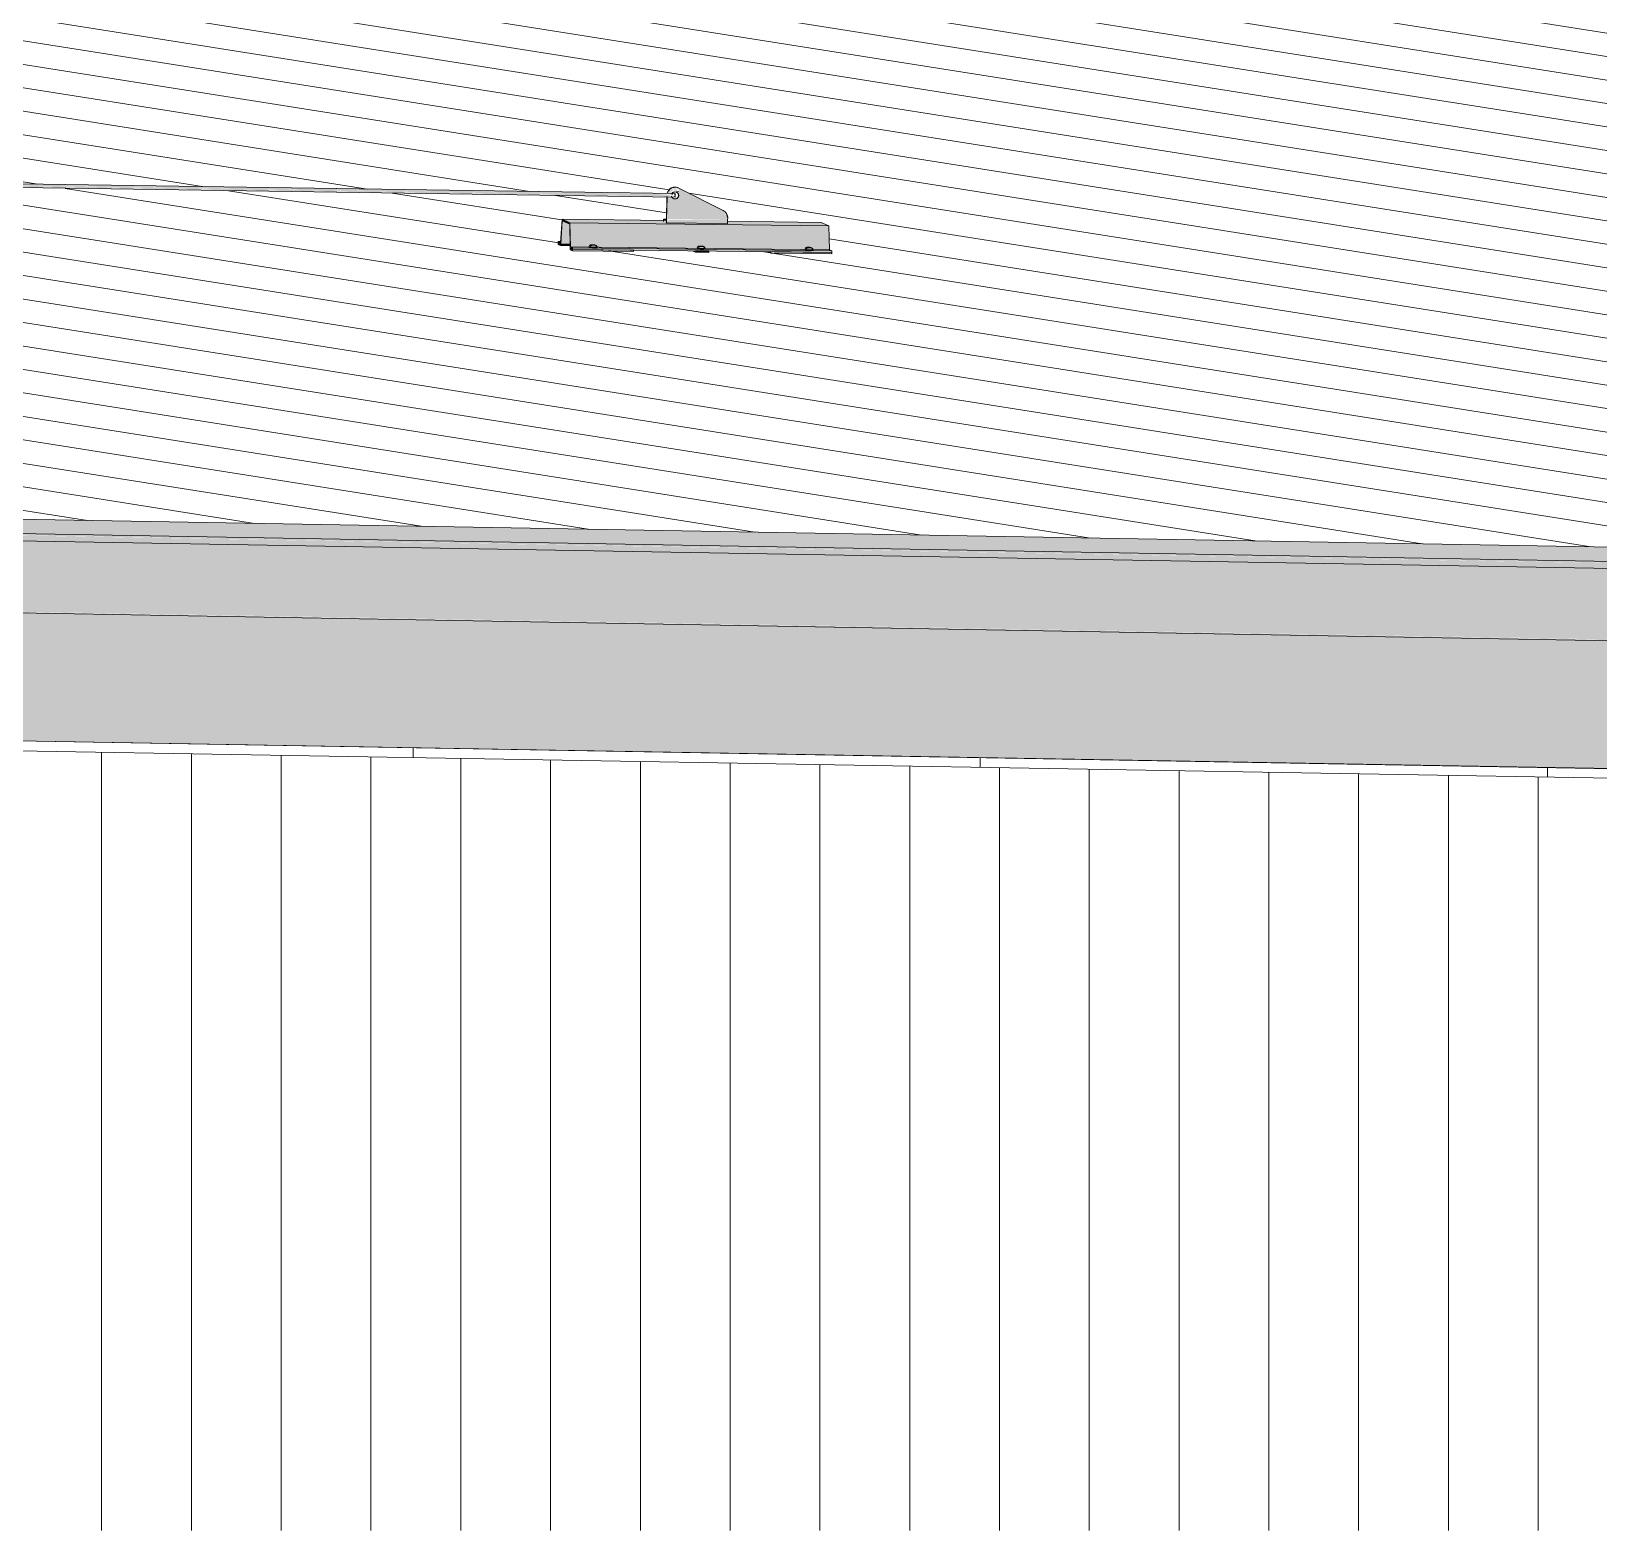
# Model space of a CAD drawing. Header units: millimetres. Extents: x -2361666 to -2009843, y -375 to 29863.
# Drawn here: x -2311682 to -2308366, y 7600 to 10771 of the extents above; entities that cross this region are included whole.
import ezdxf

# ---------------------------------------------------------------- set-up
doc = ezdxf.new("R2010")
doc.units = ezdxf.units.MM
for name, color, linetype, lineweight in [('A-CLNG', 13, 'Continuous', 5), ('A-CLNG-PATT', 13, 'Continuous', 5), ('A-GENM', 13, 'Continuous', 5), ('A-ROOF', 132, 'Continuous', 5), ('A-ROOF-OTLN', 132, 'Continuous', 5), ('A-ROOF-PATT', 132, 'Continuous', 5), ('A-WALL-PATT', 111, 'Continuous', 5), ('Q-SPCQ', 91, 'Continuous', 5)]:
    doc.layers.add(name, color=color, linetype=linetype, lineweight=lineweight)

# ---------------------------------------------------------------- blocks, each defined once
blk = doc.blocks.new('Static Line_Sayfa_Metal Deck_Pan Mount - Up to 15 _ pitch - Max 2 Users-1848369-SOUTH EAST - PART B')
at = {"layer": 'Q-SPCQ'}
h = blk.add_hatch(color=256, dxfattribs=at)
h.paths.add_polyline_path([(-2315137.9, 10499.5), (-2315137.9, 10499.5), (-2315152.2, 10499.5)])
h.paths.add_polyline_path([(-2311962.7, 10452.4), (-2312042.8, 10453.9), (-2312503.4, 10460.7), (-2312567.8, 10461.1), (-2312651.4, 10463.4), (-2315940.7, 10510.9), (-2315938.4, 10511.7), (-2315934.3, 10509), (-2315934.3, 10508.4), (-2311962.7, 10448.8)])
h.paths.add_polyline_path([(-2310319.6, 10424.2), (-2310319.6, 10425.2), (-2310371.8, 10428.5), (-2310475, 10429.9), (-2310490.7, 10430.9), (-2311962.7, 10452.4), (-2311962.7, 10448.8), (-2310319.6, 10424.2)])
for points in [[(-2310335.2, 10422), (-2310331.9, 10424.4), (-2315934.4, 10506.5), (-2315935.4, 10505.9), (-2315938.5, 10507.8), (-2315940, 10505.3), (-2315870.7, 10504.6), (-2315726.6, 10502.3), (-2315648.6, 10500.5), (-2315284.8, 10495), (-2315071.3, 10492.1), (-2315031, 10491.3), (-2314869.1, 10488.9), (-2314854.1, 10488.9), (-2314848.8, 10488.9), (-2314720.9, 10487.5), (-2314720.7, 10486.7), (-2314682.8, 10486.2), (-2314590.6, 10485.3), (-2314569.6, 10484.2), (-2310337.2, 10422)], [(-2310541.8, 10321.4), (-2310543.2, 10363.5), (-2310559.3, 10370.7), (-2310562.2, 10321.6), (-2310542.9, 10321.4)], [(-2310543.2, 10363.5), (-2310542.9, 10366.4), (-2310559.4, 10373.8), (-2310559.3, 10370.7)], [(-2309994.6, 10360), (-2310011.1, 10367.4), (-2310209.1, 10368.5), (-2310209.9, 10365), (-2310338.4, 10368.6), (-2310339, 10371.2), (-2310559.4, 10373.8), (-2310542.9, 10366.4), (-2310010.9, 10360.2)], [(-2309993.4, 10309.1), (-2309994.6, 10360), (-2310542.9, 10366.4), (-2310541.7, 10315.5), (-2310137.4, 10310.8)], [(-2310338.1, 10371.5), (-2310340.2, 10373.8), (-2310341.5, 10372.6), (-2310338.2, 10371.5)], [(-2310209.9, 10365), (-2310209.3, 10367), (-2310208.9, 10372.5), (-2310338.1, 10372), (-2310338.2, 10366.5), (-2310219.6, 10365.1)], [(-2310562, 10324.7), (-2310562.2, 10326.9), (-2310562.2, 10324.7)], [(-2310541.8, 10318.4), (-2310542.9, 10321.4), (-2310562.2, 10321.6), (-2310562.2, 10318.6), (-2310542.9, 10318.4)], [(-2309988.6, 10303.9), (-2309988.5, 10306.9), (-2310536.8, 10313.3), (-2310536.9, 10310.3), (-2309993.4, 10304)], [(-2310407.8, 10305.8), (-2310407.7, 10308.8), (-2310536.9, 10309.1), (-2310536.9, 10307.3), (-2310502.5, 10306.9)], [(-2310262.8, 10304.1), (-2310262.7, 10307.1), (-2310276.7, 10306.9), (-2310276.8, 10304.3)], [(-2310248.7, 10303.9), (-2310248.7, 10306.9), (-2310262.7, 10306.9), (-2310262.7, 10304.1)], [(-2309988.6, 10300.9), (-2309988.6, 10303.9), (-2310117.7, 10303.9), (-2310117.7, 10302.4), (-2309993.4, 10301)], [(-2309988.5, 10306.9), (-2309993.4, 10309.1), (-2309993.4, 10307)]]:
    blk.add_hatch(color=256, dxfattribs=at).paths.add_polyline_path(points)
h = blk.add_hatch(color=256, dxfattribs=at)
h.paths.add_polyline_path([(-2310208.9, 10372.5), (-2310209, 10377), (-2310218.3, 10392.5), (-2310311.9, 10439.9), (-2310314.6, 10418.9), (-2310320.4, 10416.9), (-2310325.1, 10419), (-2310337.2, 10422), (-2310338, 10374.1), (-2310254.6, 10373.1)])
h.paths.add_polyline_path([(-2310334.8, 10432.9), (-2310326.2, 10428.1), (-2310332.2, 10436.5)])
h.paths.add_polyline_path([(-2310326.9, 10426.3), (-2310334.8, 10432.9), (-2310334.8, 10428.4), (-2310330.7, 10427.3)])
h.paths.add_polyline_path([(-2310324.9, 10429.6), (-2310328.7, 10439.2), (-2310332.2, 10436.5), (-2310325.1, 10429.8)])
h.paths.add_polyline_path([(-2310323.4, 10430.8), (-2310326.2, 10440.4), (-2310328.7, 10439.2), (-2310323.6, 10431.2)])
h.paths.add_polyline_path([(-2310317.7, 10431.5), (-2310313.4, 10440.4), (-2310316, 10441.4)])
h.paths.add_polyline_path([(-2310321.6, 10431.5), (-2310320.4, 10441.7), (-2310324.7, 10441), (-2310323.4, 10437)])
h.paths.add_polyline_path([(-2310319.6, 10431.8), (-2310317.7, 10441.5), (-2310320.4, 10441.7)])
h = blk.add_hatch(color=256, dxfattribs=at)
h.paths.add_polyline_path([(-2310536.9, 10310.3), (-2310536.9, 10312.5), (-2310536.9, 10310.3)])
h.paths.add_polyline_path([(-2310562.2, 10321.6), (-2310562.3, 10323.9), (-2310562.3, 10321.6)])
for p, q in [((-2310320, 10428.4), (-2316004.3, 10513.7)), ((-2316004.4, 10505.7), (-2310320.1, 10420.4)), ((-2310338.6, 10374.3), (-2310337.8, 10422)), ((-2310337.2, 10420.3), (-2310338, 10374.1)), ((-2310312.6, 10440.3), (-2310313.2, 10440.5)), ((-2310218.3, 10392.5), (-2310311.9, 10439.9)), ((-2310559.4, 10373.8), (-2310562.4, 10324.7)), ((-2310562.2, 10321.6), (-2310559.3, 10370.7)), ((-2310542.9, 10366.4), (-2310559.4, 10373.8)), ((-2310559.4, 10373.8), (-2310338.1, 10371.2)), ((-2310559.3, 10370.7), (-2310543.2, 10363.5)), ((-2310543.2, 10363.5), (-2310542, 10312.6)), ((-2310541.7, 10315.5), (-2310542.9, 10366.4)), ((-2310542.9, 10366.4), (-2309994.6, 10360)), ((-2310344.4, 10373.9), (-2310344.5, 10368.9)), ((-2310344.4, 10373.9), (-2310341.5, 10372.6)), ((-2310341.5, 10372.6), (-2310339, 10371.5)), ((-2310339, 10366.5), (-2310209.9, 10365)), ((-2310209, 10369.7), (-2310011.1, 10367.4)), ((-2310208.9, 10372.5), (-2310208.8, 10376.7)), ((-2310011.1, 10367.4), (-2309994.6, 10360)), ((-2309994.6, 10360), (-2309993.4, 10309.1)), ((-2310567.4, 10320.9), (-2310567.3, 10323.9)), ((-2310562.3, 10318.6), (-2310567.4, 10320.9)), ((-2310567.4, 10320.9), (-2310562.2, 10320.9)), ((-2310562.4, 10324.7), (-2310567.3, 10326.9)), ((-2310567.3, 10326.9), (-2310567.3, 10323.9)), ((-2310567.3, 10326.9), (-2310561.9, 10326.9)), ((-2310567.3, 10323.9), (-2310562.2, 10321.6)), ((-2310567.3, 10323.9), (-2310562.1, 10323.9)), ((-2310562.1, 10323.9), (-2310567.3, 10323.9)), ((-2310567.3, 10323.9), (-2310562.2, 10321.6)), ((-2310562.3, 10318.6), (-2310562.2, 10321.6)), ((-2310541.8, 10318.4), (-2310562.3, 10318.6)), ((-2310562.2, 10321.6), (-2310541.8, 10321.4)), ((-2310562.2, 10321.6), (-2310541.8, 10321.4)), ((-2310536.8, 10313.3), (-2310541.7, 10315.5)), ((-2310541.7, 10315.5), (-2309993.4, 10309.1)), ((-2310501.8, 10315.9), (-2310501.8, 10314.4)), ((-2310499.5, 10314.9), (-2310499.6, 10313.4)), ((-2310487.2, 10314.2), (-2310487.2, 10315.7)), ((-2310485, 10313.1), (-2310484.9, 10314.6)), ((-2310542, 10312.6), (-2310536.9, 10310.3)), ((-2310536.8, 10312.5), (-2310542, 10312.6)), ((-2310536.8, 10312.5), (-2310542, 10312.6)), ((-2310542, 10312.6), (-2310536.9, 10310.3)), ((-2310542, 10309.6), (-2310542, 10312.6)), ((-2310536.9, 10307.3), (-2310542, 10309.6)), ((-2310542, 10309.6), (-2310536.9, 10309.5)), ((-2310536.9, 10310.3), (-2310536.8, 10313.3)), ((-2310536.9, 10310.3), (-2309988.6, 10303.9)), ((-2310536.9, 10310.3), (-2310407.7, 10308.8)), ((-2310536.9, 10307.3), (-2310536.9, 10310.3)), ((-2310407.8, 10305.8), (-2310536.9, 10307.3)), ((-2310536.8, 10313.3), (-2309988.5, 10306.9)), ((-2310407.7, 10308.8), (-2310407.8, 10305.8)), ((-2310276.8, 10304.3), (-2310281.9, 10306.6)), ((-2310281.9, 10306.6), (-2310276.7, 10306.5)), ((-2310276.8, 10304.3), (-2310276.7, 10307.3)), ((-2310262.8, 10304.1), (-2310276.8, 10304.3)), ((-2310276.7, 10307.3), (-2310262.7, 10307.1)), ((-2310273.4, 10313.3), (-2310273.4, 10311.8)), ((-2310271.1, 10312.2), (-2310271.1, 10310.7)), ((-2310248.7, 10303.9), (-2310262.8, 10304.1)), ((-2310262.7, 10307.1), (-2310248.7, 10306.9)), ((-2310258.8, 10311.5), (-2310258.8, 10313)), ((-2310256.5, 10310.5), (-2310256.5, 10312)), ((-2310248.7, 10303.9), (-2310248.7, 10306.9)), ((-2310117.7, 10302.4), (-2310122.9, 10304.7)), ((-2310122.9, 10304.7), (-2310117.7, 10304.6)), ((-2310117.7, 10305.4), (-2309988.6, 10303.9)), ((-2310117.7, 10305.4), (-2310117.7, 10302.4)), ((-2309988.6, 10300.9), (-2310117.7, 10302.4)), ((-2310044.9, 10310.6), (-2310044.9, 10309.1)), ((-2310042.6, 10309.6), (-2310042.6, 10308.1)), ((-2310030.3, 10308.8), (-2310030.3, 10310.3)), ((-2310028, 10307.8), (-2310028, 10309.3)), ((-2309993.4, 10309.1), (-2309988.5, 10306.9)), ((-2309988.5, 10306.9), (-2309988.6, 10303.9)), ((-2309988.6, 10300.9), (-2309988.6, 10303.9))]:
    blk.add_line(p, q, dxfattribs=at)
at = {"layer": 'Q-SPCQ', "flags": 128}
for points in [[(-2310501.8, 10315.9), (-2310500.9, 10318.4), (-2310499.8, 10319.3), (-2310499.2, 10319.6), (-2310498.9, 10319.7), (-2310498.6, 10319.8), (-2310498.4, 10319.8), (-2310498.3, 10319.8), (-2310498.2, 10319.9), (-2310498.1, 10319.9), (-2310497.9, 10319.9), (-2310497.8, 10319.9), (-2310497.7, 10319.9), (-2310497.6, 10319.9), (-2310497.6, 10319.9), (-2310497.5, 10319.9), (-2310497.4, 10319.9), (-2310497.3, 10319.9), (-2310497.1, 10319.9), (-2310497, 10319.9), (-2310496.9, 10319.9), (-2310496.8, 10319.9), (-2310496.7, 10319.9), (-2310496.6, 10320), (-2310496.5, 10320), (-2310496.4, 10320), (-2310496.2, 10320), (-2310496.1, 10320), (-2310496, 10320), (-2310495.8, 10320), (-2310495.7, 10320), (-2310495.6, 10320), (-2310495.4, 10320), (-2310495.3, 10320), (-2310495.2, 10320), (-2310495, 10320), (-2310494.9, 10320), (-2310494.8, 10320), (-2310494.6, 10320), (-2310494.5, 10320), (-2310494.3, 10319.9), (-2310494.2, 10319.9), (-2310494.1, 10319.9), (-2310493.9, 10319.9), (-2310493.8, 10319.9), (-2310493.6, 10319.9), (-2310493.5, 10319.9), (-2310493.4, 10319.9), (-2310493.2, 10319.9), (-2310493.1, 10319.9), (-2310493, 10319.9), (-2310492.9, 10319.9), (-2310492.7, 10319.9), (-2310492.6, 10319.9), (-2310492.5, 10319.9), (-2310492.4, 10319.9), (-2310492.2, 10319.9), (-2310492.1, 10319.9), (-2310492, 10319.9), (-2310491.9, 10319.9), (-2310491.8, 10319.8), (-2310491.7, 10319.8), (-2310491.6, 10319.8), (-2310491.5, 10319.8), (-2310491.4, 10319.8), (-2310491.3, 10319.8), (-2310491.2, 10319.8), (-2310491.1, 10319.8), (-2310491, 10319.8), (-2310490.9, 10319.8), (-2310490.8, 10319.7), (-2310490.7, 10319.7), (-2310490.5, 10319.7), (-2310490.4, 10319.7), (-2310490.2, 10319.6), (-2310489.9, 10319.5), (-2310489.6, 10319.4)], [(-2310499.5, 10314.9), (-2310498.6, 10317.4), (-2310497.6, 10318.3), (-2310497, 10318.6), (-2310496.6, 10318.7), (-2310496.3, 10318.8), (-2310496.2, 10318.8), (-2310496, 10318.8), (-2310495.9, 10318.8), (-2310495.8, 10318.9), (-2310495.7, 10318.9), (-2310495.6, 10318.9), (-2310495.5, 10318.9), (-2310495.4, 10318.9), (-2310495.3, 10318.9), (-2310495.2, 10318.9), (-2310495.1, 10318.9), (-2310495, 10318.9), (-2310494.9, 10318.9), (-2310494.8, 10318.9), (-2310494.6, 10318.9), (-2310494.5, 10318.9), (-2310494.4, 10318.9), (-2310494.3, 10318.9), (-2310494.2, 10318.9), (-2310494.1, 10318.9), (-2310493.9, 10318.9), (-2310493.8, 10318.9), (-2310493.7, 10318.9), (-2310493.6, 10318.9), (-2310493.4, 10318.9), (-2310493.3, 10318.9), (-2310493.2, 10318.9), (-2310493, 10318.9), (-2310492.9, 10318.9), (-2310492.8, 10318.9), (-2310492.6, 10318.9), (-2310492.5, 10318.9), (-2310492.3, 10318.9), (-2310492.2, 10318.9), (-2310492.1, 10318.9), (-2310491.9, 10318.9), (-2310491.8, 10318.9), (-2310491.6, 10318.9), (-2310491.5, 10318.9), (-2310491.4, 10318.9), (-2310491.2, 10318.9), (-2310491.1, 10318.9), (-2310491, 10318.9), (-2310490.8, 10318.9), (-2310490.7, 10318.9), (-2310490.6, 10318.9), (-2310490.4, 10318.9), (-2310490.3, 10318.9), (-2310490.2, 10318.9), (-2310490.1, 10318.9), (-2310490, 10318.9), (-2310489.8, 10318.8), (-2310489.7, 10318.8), (-2310489.6, 10318.8), (-2310489.5, 10318.8), (-2310489.4, 10318.8), (-2310489.3, 10318.8), (-2310489.2, 10318.8), (-2310489.1, 10318.8), (-2310489, 10318.8), (-2310488.9, 10318.8), (-2310488.8, 10318.8), (-2310488.7, 10318.7), (-2310488.6, 10318.7), (-2310488.5, 10318.7), (-2310488.4, 10318.7), (-2310488.3, 10318.7), (-2310488.1, 10318.6), (-2310487.9, 10318.6), (-2310487.6, 10318.5), (-2310487.3, 10318.4)], [(-2310487.2, 10315.7), (-2310488.1, 10318.2), (-2310489.1, 10319.1), (-2310489.6, 10319.4)], [(-2310484.9, 10314.6), (-2310485.8, 10317.2), (-2310486.8, 10318.1), (-2310487.3, 10318.4)], [(-2310273.4, 10313.3), (-2310272.4, 10315.8), (-2310271.4, 10316.6), (-2310270.8, 10316.9), (-2310270.4, 10317.1), (-2310270.2, 10317.1), (-2310270, 10317.2), (-2310269.8, 10317.2), (-2310269.7, 10317.2), (-2310269.6, 10317.2), (-2310269.5, 10317.2), (-2310269.4, 10317.2), (-2310269.3, 10317.2), (-2310269.2, 10317.2), (-2310269.1, 10317.3), (-2310269, 10317.3), (-2310268.9, 10317.3), (-2310268.8, 10317.3), (-2310268.7, 10317.3), (-2310268.6, 10317.3), (-2310268.5, 10317.3), (-2310268.4, 10317.3), (-2310268.2, 10317.3), (-2310268.1, 10317.3), (-2310268, 10317.3), (-2310267.9, 10317.3), (-2310267.8, 10317.3), (-2310267.6, 10317.3), (-2310267.5, 10317.3), (-2310267.4, 10317.3), (-2310267.3, 10317.3), (-2310267.1, 10317.3), (-2310267, 10317.3), (-2310266.8, 10317.3), (-2310266.7, 10317.3), (-2310266.6, 10317.3), (-2310266.4, 10317.3), (-2310266.3, 10317.3), (-2310266.2, 10317.3), (-2310266, 10317.3), (-2310265.9, 10317.3), (-2310265.7, 10317.3), (-2310265.6, 10317.3), (-2310265.5, 10317.3), (-2310265.3, 10317.3), (-2310265.2, 10317.3), (-2310265, 10317.3), (-2310264.9, 10317.3), (-2310264.8, 10317.3), (-2310264.6, 10317.2), (-2310264.5, 10317.2), (-2310264.4, 10317.2), (-2310264.3, 10317.2), (-2310264.1, 10317.2), (-2310264, 10317.2), (-2310263.9, 10317.2), (-2310263.8, 10317.2), (-2310263.7, 10317.2), (-2310263.6, 10317.2), (-2310263.4, 10317.2), (-2310263.3, 10317.2), (-2310263.2, 10317.2), (-2310263.1, 10317.2), (-2310263, 10317.2), (-2310262.9, 10317.1), (-2310262.8, 10317.1), (-2310262.7, 10317.1), (-2310262.6, 10317.1), (-2310262.5, 10317.1), (-2310262.4, 10317.1), (-2310262.3, 10317.1), (-2310262.2, 10317.1), (-2310262.1, 10317), (-2310261.9, 10317), (-2310261.7, 10316.9), (-2310261.4, 10316.8), (-2310261.1, 10316.7)], [(-2310271.1, 10312.2), (-2310270.1, 10314.7), (-2310269.1, 10315.6), (-2310268.5, 10315.9), (-2310268.1, 10316), (-2310267.9, 10316.1), (-2310267.7, 10316.1), (-2310267.5, 10316.2), (-2310267.4, 10316.2), (-2310267.3, 10316.2), (-2310267.2, 10316.2), (-2310267.1, 10316.2), (-2310267, 10316.2), (-2310266.9, 10316.2), (-2310266.8, 10316.2), (-2310266.7, 10316.2), (-2310266.6, 10316.2), (-2310266.5, 10316.2), (-2310266.4, 10316.3), (-2310266.3, 10316.3), (-2310266.2, 10316.3), (-2310266.1, 10316.3), (-2310266, 10316.3), (-2310265.8, 10316.3), (-2310265.7, 10316.3), (-2310265.6, 10316.3), (-2310265.5, 10316.3), (-2310265.4, 10316.3), (-2310265.2, 10316.3), (-2310265.1, 10316.3), (-2310265, 10316.3), (-2310264.8, 10316.3), (-2310264.7, 10316.3), (-2310264.6, 10316.3), (-2310264.4, 10316.3), (-2310264.3, 10316.3), (-2310264.2, 10316.3), (-2310264, 10316.3), (-2310263.9, 10316.3), (-2310263.7, 10316.3), (-2310263.6, 10316.3), (-2310263.5, 10316.3), (-2310263.3, 10316.3), (-2310263.2, 10316.3), (-2310263, 10316.3), (-2310262.9, 10316.2), (-2310262.8, 10316.2), (-2310262.6, 10316.2), (-2310262.5, 10316.2), (-2310262.4, 10316.2), (-2310262.2, 10316.2), (-2310262.1, 10316.2), (-2310262, 10316.2), (-2310261.9, 10316.2), (-2310261.7, 10316.2), (-2310261.6, 10316.2), (-2310261.5, 10316.2), (-2310261.4, 10316.2), (-2310261.3, 10316.2), (-2310261.2, 10316.2), (-2310261.1, 10316.2), (-2310260.9, 10316.2), (-2310260.8, 10316.1), (-2310260.7, 10316.1), (-2310260.6, 10316.1), (-2310260.5, 10316.1), (-2310260.4, 10316.1), (-2310260.4, 10316.1), (-2310260.3, 10316.1), (-2310260.2, 10316.1), (-2310260, 10316.1), (-2310259.9, 10316), (-2310259.8, 10316), (-2310259.6, 10316), (-2310259.4, 10315.9), (-2310259.1, 10315.8), (-2310258.9, 10315.7)], [(-2310258.8, 10313), (-2310259.6, 10315.5), (-2310260.6, 10316.4), (-2310261.1, 10316.7)], [(-2310256.5, 10312), (-2310257.3, 10314.5), (-2310258.3, 10315.4), (-2310258.9, 10315.7)], [(-2310044.9, 10310.6), (-2310043.9, 10313.1), (-2310042.9, 10314), (-2310042.3, 10314.3), (-2310042, 10314.4), (-2310041.7, 10314.5), (-2310041.5, 10314.5), (-2310041.4, 10314.5), (-2310041.2, 10314.5), (-2310041.1, 10314.5), (-2310041, 10314.6), (-2310040.9, 10314.6), (-2310040.8, 10314.6), (-2310040.7, 10314.6), (-2310040.6, 10314.6), (-2310040.5, 10314.6), (-2310040.4, 10314.6), (-2310040.3, 10314.6), (-2310040.2, 10314.6), (-2310040.1, 10314.6), (-2310040, 10314.6), (-2310039.9, 10314.6), (-2310039.8, 10314.6), (-2310039.7, 10314.6), (-2310039.5, 10314.6), (-2310039.4, 10314.6), (-2310039.3, 10314.6), (-2310039.2, 10314.6), (-2310039.1, 10314.6), (-2310038.9, 10314.6), (-2310038.8, 10314.6), (-2310038.7, 10314.6), (-2310038.5, 10314.6), (-2310038.4, 10314.6), (-2310038.3, 10314.6), (-2310038.1, 10314.6), (-2310038, 10314.6), (-2310037.8, 10314.6), (-2310037.7, 10314.6), (-2310037.6, 10314.6), (-2310037.4, 10314.6), (-2310037.3, 10314.6), (-2310037.1, 10314.6), (-2310037, 10314.6), (-2310036.9, 10314.6), (-2310036.7, 10314.6), (-2310036.6, 10314.6), (-2310036.5, 10314.6), (-2310036.3, 10314.6), (-2310036.2, 10314.6), (-2310036.1, 10314.6), (-2310035.9, 10314.6), (-2310035.8, 10314.6), (-2310035.7, 10314.6), (-2310035.6, 10314.6), (-2310035.4, 10314.6), (-2310035.3, 10314.5), (-2310035.2, 10314.5), (-2310035.1, 10314.5), (-2310035, 10314.5), (-2310034.9, 10314.5), (-2310034.8, 10314.5), (-2310034.7, 10314.5), (-2310034.6, 10314.5), (-2310034.5, 10314.5), (-2310034.4, 10314.5), (-2310034.3, 10314.5), (-2310034.2, 10314.5), (-2310034.1, 10314.4), (-2310034, 10314.4), (-2310033.9, 10314.4), (-2310033.7, 10314.4), (-2310033.6, 10314.4), (-2310033.5, 10314.3), (-2310033.2, 10314.3), (-2310033, 10314.2), (-2310032.7, 10314.1)], [(-2310042.6, 10309.6), (-2310041.7, 10312.1), (-2310040.6, 10313), (-2310040, 10313.2), (-2310039.7, 10313.4), (-2310039.4, 10313.4), (-2310039.2, 10313.5), (-2310039.1, 10313.5), (-2310039, 10313.5), (-2310038.8, 10313.5), (-2310038.7, 10313.5), (-2310038.6, 10313.5), (-2310038.5, 10313.6), (-2310038.4, 10313.6), (-2310038.3, 10313.6), (-2310038.2, 10313.6), (-2310038.1, 10313.6), (-2310038, 10313.6), (-2310037.9, 10313.6), (-2310037.8, 10313.6), (-2310037.7, 10313.6), (-2310037.6, 10313.6), (-2310037.5, 10313.6), (-2310037.4, 10313.6), (-2310037.3, 10313.6), (-2310037.1, 10313.6), (-2310037, 10313.6), (-2310036.9, 10313.6), (-2310036.8, 10313.6), (-2310036.6, 10313.6), (-2310036.5, 10313.6), (-2310036.4, 10313.6), (-2310036.2, 10313.6), (-2310036.1, 10313.6), (-2310036, 10313.6), (-2310035.8, 10313.6), (-2310035.7, 10313.6), (-2310035.6, 10313.6), (-2310035.4, 10313.6), (-2310035.3, 10313.6), (-2310035.1, 10313.6), (-2310035, 10313.6), (-2310034.9, 10313.6), (-2310034.7, 10313.6), (-2310034.6, 10313.6), (-2310034.4, 10313.6), (-2310034.3, 10313.6), (-2310034.2, 10313.6), (-2310034, 10313.6), (-2310033.9, 10313.6), (-2310033.8, 10313.6), (-2310033.6, 10313.6), (-2310033.5, 10313.5), (-2310033.4, 10313.5), (-2310033.3, 10313.5), (-2310033.2, 10313.5), (-2310033, 10313.5), (-2310032.9, 10313.5), (-2310032.8, 10313.5), (-2310032.7, 10313.5), (-2310032.6, 10313.5), (-2310032.5, 10313.5), (-2310032.4, 10313.5), (-2310032.3, 10313.5), (-2310032.2, 10313.5), (-2310032.1, 10313.5), (-2310032, 10313.4), (-2310031.9, 10313.4), (-2310031.8, 10313.4), (-2310031.7, 10313.4), (-2310031.6, 10313.4), (-2310031.5, 10313.4), (-2310031.3, 10313.3), (-2310031.2, 10313.3), (-2310031, 10313.3), (-2310030.7, 10313.2), (-2310030.4, 10313.1)], [(-2310030.3, 10310.3), (-2310031.1, 10312.9), (-2310032.1, 10313.8), (-2310032.7, 10314.1)], [(-2310028, 10309.3), (-2310028.9, 10311.9), (-2310029.9, 10312.8), (-2310030.4, 10313.1)]]:
    blk.add_lwpolyline(points, dxfattribs=at)
at = {"layer": 'Q-SPCQ'}
for centre, major_axis, ratio, start_param, end_param in [((-2310320.3, 10424.5), (7.1, 16), 0.992151, 0, 1.723638), ((-2310319.8, 10424.3), (7.1, 16), 0.992151, 6.235314, 8.006823), ((-2310320.3, 10424.5), (3.06, 6.85), 0.992151, 2.23851, 2.762109), ((-2310319.8, 10424.3), (3.06, 6.85), 0.992151, 5.118303, 7.998097), ((-2310320.3, 10424.5), (3.06, 6.85), 0.992151, 0.667714, 1.453112), ((-2310319.8, 10424.3), (3.06, 6.85), 0.992151, 2.500309, 5.118303), ((-2310320.3, 10424.5), (3.06, 6.85), 0.992151, 3.285708, 3.809306), ((-2310320.1, 10424.4), (0.05, 4), 0.114883, 0.735674, 1.259273), ((-2310320.1, 10424.4), (0.05, 4), 0.114883, 2.044671, 2.56827), ((-2310320.1, 10424.4), (0.05, 4), 0.114883, 5.971662, 6.75706), ((-2310320.1, 10424.4), (0.05, 4), 0.114883, 3.091868, 3.141209), ((-2310320.1, 10424.4), (0.05, 4), 0.114883, 3.353668, 4.662665), ((-2310320.1, 10424.4), (0.05, 4), 0.114883, 4.662665, 5.709862), ((-2310320.3, 10424.5), (3.06, 6.85), 0.992151, 5.118303, 6.4273), ((-2310320.3, 10424.5), (3.06, 6.85), 0.992151, 4.071106, 4.332905), ((-2310320.3, 10424.5), (3.06, 6.85), 0.992151, 4.594705, 5.118303), ((-2310226.2, 10376.9), (7.1, 16), 0.992151, 5.118303, 6.235314), ((-2310226.8, 10377.2), (7.1, 16), 0.992151, 5.165896, 5.78851), ((-2310339.4, 10373.8), (-5, 0.09), 0.049375, 4.827667, 6.398464), ((-2310338.9, 10374.5), (0.03, 3), 0.114883, 3.091868, 4.662665), ((-2310338.9, 10374.5), (0.09, 8), 0.114883, 3.141593, 4.662665), ((-2310209.8, 10373), (0.09, 8), 0.114883, 3.141593, 4.662665), ((-2310494.5, 10314.3), (-7.3, 0.13), 0.049375, 3.256871, 6.398464), ((-2310494.5, 10314.3), (-7.3, 0.13), 0.049375, 0.115278, 3.256871), ((-2310492.3, 10313.3), (-7.3, 0.13), 0.049375, 3.256871, 6.398464), ((-2310492.3, 10313.3), (-7.3, 0.13), 0.049375, 0.115278, 3.256871), ((-2310266.1, 10311.6), (-7.3, 0.13), 0.049375, 3.256871, 6.398464), ((-2310266.1, 10311.6), (-7.3, 0.13), 0.049375, 0.115278, 3.256871), ((-2310263.8, 10310.6), (-7.3, 0.13), 0.049375, 3.256871, 6.398464), ((-2310263.8, 10310.6), (-7.3, 0.13), 0.049375, 0.115278, 3.256871), ((-2310037.6, 10309), (-7.3, 0.13), 0.049375, 3.256871, 6.398464), ((-2310037.6, 10309), (-7.3, 0.13), 0.049375, 0.115278, 3.256871), ((-2310035.3, 10307.9), (-7.3, 0.13), 0.049375, 3.256871, 6.398464), ((-2310035.3, 10307.9), (-7.3, 0.13), 0.049375, 0.115278, 3.256871)]:
    blk.add_ellipse(centre, major_axis=major_axis, ratio=ratio, start_param=start_param, end_param=end_param, dxfattribs=at)
blk = doc.blocks.new('GT01 - GT01-2642391-SOUTH EAST - PART B')
at = {"layer": 'A-GENM'}
for points in [[(-2301940.2, 9539.2), (-2301940.2, 9569.4), (-2350327.7, 10410.4), (-2350327.7, 10380.1), (-2302050.8, 9541.1)], [(-2301940.2, 9535.6), (-2301940.2, 9539.2), (-2350327.7, 10380.1), (-2350327.7, 10376.5), (-2302050.8, 9537.5)], [(-2301940.2, 9524), (-2301940.2, 9535.6), (-2350327.7, 10374.5), (-2350327.7, 10364.9), (-2302050.8, 9525.9)], [(-2301940.2, 9373.9), (-2301940.2, 9524), (-2350327.7, 10364.9), (-2350327.7, 10214.9), (-2302050.8, 9375.9)], [(-2301940.2, 9371.4), (-2301940.2, 9373.9), (-2350327.7, 10212.6), (-2350327.7, 10212.3), (-2302050.8, 9373.3)]]:
    blk.add_hatch(color=256, dxfattribs=at).paths.add_polyline_path(points)
for p, q in [((-2301940.2, 9569.4), (-2350327.7, 10410.4)), ((-2301940.2, 9539.2), (-2350327.7, 10380.1)), ((-2301940.2, 9524), (-2350327.7, 10364.9)), ((-2350327.7, 10212.3), (-2301940.2, 9371.4))]:
    blk.add_line(p, q, dxfattribs=at)
blk = doc.blocks.new('Area 51 Ceiling - External FC - Area 51 Ceiling - External FC-2924300-SOUTH EAST - PART B')
at = {"layer": 'A-CLNG-PATT'}
h = blk.add_hatch(dxfattribs=at)
h.set_pattern_fill('FP_92', color=256, style=0, pattern_type=2)
h.set_pattern_definition([(90.002, (-2340875.5, 10031.7), (-1200, 0.008), []), (180, (-2340875.5, 10031.7), (0.1, -2397.06), [])])
h.paths.add_polyline_path([(-2302182.2, 9086.8), (-2302181.9, 9104.8), (-2304827.8, 9150.8), (-2304827.8, 9131.9), (-2302505.4, 9092.3)])
h.paths.add_polyline_path([(-2304977.8, 9134.5), (-2304977.8, 9153.4), (-2305017.8, 9154.1), (-2305017.8, 9135.2), (-2304980.7, 9134.6)])
h.paths.add_polyline_path([(-2305167.8, 9137.7), (-2305167.8, 9156.7), (-2314687.9, 9322.1), (-2314687.9, 9300.2), (-2305215.1, 9138.6)])
h.paths.add_polyline_path([(-2314837.9, 9302.7), (-2314837.9, 9324.7), (-2314877.9, 9325.4), (-2314877.9, 9303.4)])
h.paths.add_polyline_path([(-2315027.9, 9306), (-2315027.9, 9328), (-2321648.5, 9443.1), (-2321648.5, 9419), (-2315059.6, 9306.5)])
h.paths.add_polyline_path([(-2321798.5, 9421.5), (-2321798.5, 9445.7), (-2321838.5, 9446.4), (-2321838.5, 9422.2)])
h.paths.add_polyline_path([(-2321988.5, 9424.8), (-2321988.5, 9449), (-2332648.5, 9634.3), (-2332646.7, 9606.6), (-2322325.8, 9430.5)])
h.paths.add_polyline_path([(-2332798.5, 9609.2), (-2332798.7, 9636.9), (-2332838.5, 9637.6), (-2332836.5, 9609.9), (-2332800.7, 9609.2)])
h.paths.add_polyline_path([(-2332988.5, 9612.4), (-2332990.6, 9640.2), (-2337885.8, 9725.3), (-2337884.1, 9696), (-2332990.6, 9612.5)])
h.paths.add_polyline_path([(-2338035.8, 9698.6), (-2338036, 9727.9), (-2338075.8, 9728.6), (-2338073.6, 9699.2), (-2338037.9, 9698.6)])
h.paths.add_polyline_path([(-2338225.8, 9701.8), (-2338225.8, 9731.2), (-2343252.6, 9817.5), (-2343252, 9787.6), (-2338264.5, 9702.5)])
h.paths.add_polyline_path([(-2343402.6, 9790.1), (-2343402.8, 9820.1), (-2343442.6, 9820.8), (-2343441.6, 9790.8), (-2343403.6, 9790.2)])
h.paths.add_polyline_path([(-2343592.6, 9793.4), (-2343592.8, 9823.3), (-2350327.7, 9938.3), (-2350327.7, 9908.3), (-2343594, 9793.4)])
at = {"layer": 'A-CLNG'}
blk.add_line((-2305167.7, 9137.7), (-2314687.9, 9300.2), dxfattribs=at)

msp = doc.modelspace()

# ---------------------------------------------------------------- hatches: boundary and pattern name
at = {"layer": 'A-ROOF'}
h = msp.add_hatch(color=256, dxfattribs=at)
h.paths.add_polyline_path([(-2301940.2, 9100.9), (-2301940.2, 9371.4), (-2304833.1, 9421.6), (-2304833.1, 9151.2), (-2302168, 9104.9)])
h.paths.add_polyline_path([(-2304972.4, 9153.6), (-2304972.4, 9424), (-2305023.1, 9424.9), (-2305023.1, 9154.5), (-2304980.7, 9153.7)])
h.paths.add_polyline_path([(-2305162.4, 9156.9), (-2305162.4, 9427.4), (-2314693.3, 9593), (-2314693.3, 9322.5), (-2305215.1, 9157.8)])
h.paths.add_polyline_path([(-2314832.5, 9325), (-2314832.5, 9595.4), (-2314883.3, 9596.3), (-2314883.3, 9325.8)])
h.paths.add_polyline_path([(-2315022.5, 9328.3), (-2315022.5, 9598.7), (-2321653.9, 9714), (-2321653.9, 9443.5), (-2315059.6, 9328.9)])
h.paths.add_polyline_path([(-2321793.2, 9445.9), (-2321793.2, 9716.4), (-2321843.9, 9717.3), (-2321843.9, 9446.8)])
h.paths.add_polyline_path([(-2321983.2, 9449.2), (-2321983.2, 9719.7), (-2332653.9, 9905.1), (-2332653.9, 9634.7), (-2322325.8, 9455.2)])
h.paths.add_polyline_path([(-2332793.2, 9637.1), (-2332793.2, 9907.5), (-2332843.9, 9908.4), (-2332843.9, 9638)])
h.paths.add_polyline_path([(-2332983.2, 9640.4), (-2332983.2, 9910.8), (-2337891.1, 9996.1), (-2337891.1, 9725.7), (-2332990.6, 9640.5)])
h.paths.add_polyline_path([(-2338030.4, 9728.1), (-2338030.4, 9998.6), (-2338081.1, 9999.4), (-2338081.1, 9729)])
h.paths.add_polyline_path([(-2338220.4, 9731.4), (-2338220.4, 10001.9), (-2343258, 10089.4), (-2343258, 9819), (-2338264.5, 9732.2)])
h.paths.add_polyline_path([(-2343397.3, 9821.4), (-2343397.3, 10091.8), (-2343448, 10092.7), (-2343448, 9822.3), (-2343421.1, 9821.8)])
h.paths.add_polyline_path([(-2343587.3, 9824.7), (-2343587.3, 10095.1), (-2350327.7, 10212.3), (-2350327.7, 9941.8), (-2343655.5, 9825.9)])
at = {"layer": 'A-ROOF-PATT'}
h = msp.add_hatch(dxfattribs=at)
h.set_pattern_fill('FP_4', color=256, style=0, pattern_type=2)
h.set_pattern_definition([(171.019, (-4018.334, -226018.123), (-314.1573385, 0.0011507), [])])
h.paths.add_polyline_path([(-2311995.9, 10452.5), (-2311984.9, 10453.4), (-2311995.2, 10452.5)])
h.paths.add_polyline_path([(-2311462.9, 10444.5), (-2311452, 10445.4), (-2311462.1, 10444.5)])
h.paths.add_polyline_path([(-2310334.8, 10432.9), (-2310326.2, 10428.1), (-2310323.6, 10425.7), (-2310320, 10423.1), (-2310323.6, 10420.9), (-2310325, 10418.9), (-2310319.7, 10416.8), (-2310314.6, 10418.9), (-2310312.3, 10424.2), (-2310313.4, 10437.7), (-2310317.7, 10431.8), (-2310319.6, 10431.8), (-2310321.6, 10431.5), (-2310323.8, 10431.5), (-2310325.1, 10429.8), (-2310327.2, 10428.7), (-2310332.2, 10431.4)])
h.paths.add_polyline_path([(-2301940.2, 9569.4), (-2301940.2, 10122.9), (-2305717.9, 10854.5), (-2317094.4, 11172.6), (-2318295.3, 11365.9), (-2318286.9, 11368.6), (-2318960.5, 11375.1), (-2318960.5, 11345.3), (-2318889.7, 11345.3), (-2318889.7, 11332.6), (-2318910.3, 11331.1), (-2318911.7, 11321.2), (-2318911.7, 11113.4), (-2318921.1, 11113.5), (-2318877.5, 11099.1), (-2336858.1, 11204.2), (-2338994.7, 11215), (-2338994.7, 11202.2), (-2339436.4, 11203.5), (-2341239, 11493.7), (-2350327.7, 11496.9), (-2350325.8, 10913.9), (-2344726.2, 10849.9), (-2344726.4, 10851.1), (-2344594.1, 10847.5), (-2344593.1, 10847), (-2338994.4, 10783), (-2338994.6, 10784.2), (-2338862.3, 10780.7), (-2338862.1, 10780.2), (-2333262.7, 10716.9), (-2333262.8, 10717.4), (-2333130.4, 10713.8), (-2333130.3, 10713.4), (-2327530.7, 10649.4), (-2327530.9, 10650.6), (-2327398.6, 10647), (-2327398.4, 10646.5), (-2321798.9, 10582.5), (-2321799.1, 10583.7), (-2321666.8, 10580.2), (-2321666.6, 10579.7), (-2316067, 10515.7), (-2316067.2, 10516.9), (-2315934.9, 10513.3), (-2315934.8, 10512.3), (-2315809.7, 10510.5), (-2315570.5, 10506), (-2315550.4, 10506.7), (-2315374, 10503.5), (-2315304.6, 10502.3), (-2315249.7, 10502.3), (-2315240.9, 10501.5), (-2315156.9, 10500.4), (-2315093.5, 10499.5), (-2314890.1, 10496.5), (-2314827.3, 10494.6), (-2314825.2, 10496), (-2312862.2, 10465.1), (-2312861.3, 10465.1), (-2312828.7, 10465.5), (-2312584.4, 10461.9), (-2312529.4, 10461.4), (-2312354.3, 10458.2), (-2312284.8, 10457), (-2312229.9, 10457), (-2312221.1, 10456.3), (-2312129.7, 10455.2), (-2312042.8, 10453.9), (-2311540.8, 10446.6), (-2311424.1, 10444.2), (-2311375, 10443.9), (-2311296.6, 10442.8), (-2310998.7, 10438), (-2310996.1, 10437.2), (-2310963.5, 10437.5), (-2310708.4, 10433.9), (-2310638.3, 10433.1), (-2310349.4, 10428.1), (-2310336.5, 10428.9), (-2310332.2, 10436.5), (-2310323.4, 10441.2), (-2310314.6, 10440.9), (-2310311.9, 10439.9), (-2310215.1, 10390.4), (-2310208.9, 10372), (-2310208.9, 10369.7), (-2310008.9, 10366.4), (-2309994.6, 10360), (-2309993.4, 10309.1), (-2309988.5, 10305.4), (-2309988.6, 10300.9), (-2310117.7, 10303.9), (-2310117.7, 10305.4), (-2310248.7, 10306.9), (-2310248.7, 10303.9), (-2310276.8, 10304.3), (-2310276.8, 10307.3), (-2310407.8, 10306.9), (-2310407.8, 10305.8), (-2310536.9, 10309.1), (-2310536.9, 10310.3), (-2310536.8, 10312.6), (-2310536.9, 10313.3), (-2310541.7, 10317.1), (-2310542.9, 10318.4), (-2310562.2, 10320.1), (-2310562.3, 10321.6), (-2310562.1, 10323.9), (-2310562.4, 10324.7), (-2310561.9, 10326.9), (-2310559.4, 10373.8), (-2310340.7, 10373.4), (-2310338.6, 10374.3), (-2310338.6, 10421.9), (-2310397.4, 10421.9), (-2310537.1, 10423.7), (-2315964.6, 10502.7), (-2315970.8, 10482.5), (-2315972.3, 10470.8), (-2315970.8, 10454.8), (-2315963.9, 10437.7), (-2315939.4, 10437.5), (-2315917.5, 10426), (-2315915.3, 10425.3), (-2315904, 10386.9), (-2315875.4, 10385.4), (-2315855.8, 10374.6), (-2315855.8, 10371.6), (-2315905.6, 10372.2), (-2315928.3, 10382.4), (-2315928.4, 10386.1), (-2315940, 10425.5), (-2316081.2, 10429.2), (-2316104.1, 10439.4), (-2316044.9, 10439.4), (-2316039, 10459.8), (-2316037.4, 10471.5), (-2316039, 10487.4), (-2316045.2, 10503.7), (-2316074.1, 10506.1), (-2316074.5, 10506.5), (-2321673.1, 10570.5), (-2321673.3, 10569.3), (-2321696.5, 10569.3), (-2321702.6, 10549.3), (-2321704.2, 10537.6), (-2321702.6, 10521.7), (-2321695.7, 10504.6), (-2321671.2, 10504.3), (-2321649.4, 10492.9), (-2321647.1, 10492.1), (-2321635.9, 10453.7), (-2321607.2, 10452.2), (-2321587.6, 10441.4), (-2321587.6, 10438.4), (-2321637.4, 10439.1), (-2321660.1, 10449.2), (-2321662.2, 10461), (-2321671.8, 10492.4), (-2321813.1, 10496), (-2321835.9, 10506.2), (-2321776.8, 10506.2), (-2321770.8, 10526.7), (-2321769.2, 10538.4), (-2321770.8, 10554.3), (-2321776.5, 10570.5), (-2321805.9, 10572.2), (-2321806.3, 10573.3), (-2327404.9, 10637.3), (-2327405.2, 10636.1), (-2327428.4, 10636.1), (-2327434.5, 10616.1), (-2327436, 10604.4), (-2327434.5, 10588.5), (-2327427.5, 10571.4), (-2327403.1, 10571.1), (-2327381.2, 10559.7), (-2327379, 10558.9), (-2327367.7, 10520.6), (-2327339.1, 10519.1), (-2327319.4, 10508.3), (-2327319.5, 10505.3), (-2327369.3, 10505.9), (-2327392, 10516.1), (-2327392.8, 10522.8), (-2327403.7, 10559.2), (-2327544.9, 10562.8), (-2327567.7, 10573.1), (-2327508.6, 10573.1), (-2327502.6, 10593.5), (-2327501.1, 10605.2), (-2327502.6, 10621.1), (-2327508.8, 10637.3), (-2327537.7, 10639.1), (-2327538.1, 10640.2), (-2333136.7, 10704.2), (-2333137, 10703), (-2333160.2, 10703), (-2333166.3, 10683), (-2333167.8, 10671.3), (-2333166.3, 10655.4), (-2333159.4, 10638.3), (-2333134.9, 10638), (-2333113, 10626.5), (-2333110.8, 10625.8), (-2333099.5, 10587.4), (-2333070.9, 10585.9), (-2333051.3, 10575.1), (-2333051.3, 10572.1), (-2333101.1, 10572.8), (-2333123.8, 10582.9), (-2333123.9, 10586.7), (-2333135.5, 10626), (-2333276.7, 10629.7), (-2333299.6, 10639.9), (-2333240.4, 10639.9), (-2333234.5, 10660.3), (-2333232.9, 10672), (-2333234.5, 10687.9), (-2333240.7, 10704.2), (-2333269.5, 10705.9), (-2333270, 10707), (-2338868.6, 10771), (-2338868.8, 10769.8), (-2338892, 10769.8), (-2338898.1, 10749.8), (-2338899.7, 10738.1), (-2338896.5, 10716.9), (-2338891.2, 10705.1), (-2338866.7, 10704.8), (-2338844.9, 10693.4), (-2338842.6, 10692.6), (-2338831.4, 10654.2), (-2338802.7, 10652.7), (-2338783.1, 10642), (-2338783.2, 10639), (-2338832.9, 10639.6), (-2338855.6, 10649.7), (-2338855.8, 10653.5), (-2338867.3, 10692.9), (-2339008.6, 10696.5), (-2339031.4, 10706.7), (-2338972.3, 10706.7), (-2338966.3, 10727.2), (-2338964.8, 10738.9), (-2338967.7, 10759.1), (-2338972.5, 10771), (-2339001.4, 10772.7), (-2339001.8, 10773.8), (-2344600.4, 10837.8), (-2344600.7, 10836.6), (-2344623.9, 10836.6), (-2344630, 10816.6), (-2344631.5, 10804.9), (-2344630, 10789), (-2344623, 10771.9), (-2344598.6, 10771.6), (-2344576.7, 10760.2), (-2344574.5, 10759.5), (-2344563.2, 10721.1), (-2344534.6, 10719.6), (-2344514.9, 10708.8), (-2344515, 10705.8), (-2344564.8, 10706.4), (-2344587.5, 10716.9), (-2344587.6, 10720.3), (-2344599.2, 10759.7), (-2344740.4, 10763.4), (-2344763.2, 10773.6), (-2344704.1, 10773.6), (-2344698.1, 10794), (-2344696.6, 10805.7), (-2344698.1, 10821.6), (-2344704.3, 10837.8), (-2344733.2, 10839.6), (-2344733.6, 10840.7), (-2350327.7, 10904.7), (-2350327.7, 10837.3), (-2350308.5, 10827), (-2350306.3, 10826.3), (-2350295, 10787.9), (-2350266.4, 10786.4), (-2350246.8, 10775.6), (-2350246.8, 10772.6), (-2350296.6, 10773.3), (-2350319.3, 10783.4), (-2350319.4, 10787.2), (-2350327.7, 10822), (-2350327.7, 10410.4), (-2302168, 9573.4)])
h.paths.add_polyline_path([(-2316094.2, 10374.4), (-2316143.9, 10375), (-2316166.7, 10385.2), (-2316165.5, 10389.7), (-2316157.3, 10390.4), (-2316158.1, 10393.2), (-2316143.9, 10390.7), (-2316143.8, 10390.2), (-2316114.4, 10387.4), (-2316094.2, 10377.4), (-2316094.2, 10375)])
h.paths.add_polyline_path([(-2316094, 10378.1), (-2316096.4, 10380.6), (-2316118.3, 10390.4), (-2316104.1, 10438.2), (-2316080.7, 10426.4), (-2316093.4, 10380.1)])
h.paths.add_polyline_path([(-2315899, 10387.4), (-2315899.8, 10390.2), (-2315894.6, 10388.2)])
h.paths.add_polyline_path([(-2321826, 10441.2), (-2321875.7, 10441.8), (-2321898.5, 10452), (-2321897.3, 10456.5), (-2321889.1, 10457.3), (-2321889.9, 10460), (-2321875.7, 10457.5), (-2321875.7, 10457), (-2321847.9, 10455), (-2321826, 10444.2), (-2321826, 10441.8)])
h.paths.add_polyline_path([(-2321825.8, 10445), (-2321828.3, 10447.4), (-2321850.1, 10457.2), (-2321835.9, 10505), (-2321812.5, 10493.3), (-2321825.2, 10447)])
h.paths.add_polyline_path([(-2321630.9, 10454.3), (-2321631.6, 10457), (-2321626.4, 10455)])
h.paths.add_polyline_path([(-2327557.9, 10508.1), (-2327607.5, 10508.6), (-2327630.4, 10518.8), (-2327629.1, 10523.3), (-2327621, 10524.1), (-2327621.7, 10526.9), (-2327607.6, 10524.3), (-2327607.5, 10523.9), (-2327579.7, 10521.8), (-2327557.8, 10511.1), (-2327557.9, 10508.6)])
h.paths.add_polyline_path([(-2327557.6, 10511.8), (-2327560.1, 10514.3), (-2327582, 10524), (-2327567.7, 10571.9), (-2327544.4, 10560.1), (-2327557.1, 10513.8)])
h.paths.add_polyline_path([(-2327362.7, 10521.1), (-2327363.5, 10523.9), (-2327358.3, 10521.9)])
h.paths.add_polyline_path([(-2333289.7, 10574.9), (-2333342.2, 10576.8), (-2333362.2, 10585.7), (-2333361, 10590.2), (-2333352.8, 10591), (-2333353.6, 10593.7), (-2333339.4, 10591.2), (-2333339.3, 10590.7), (-2333311.5, 10588.7), (-2333289.7, 10577.9), (-2333289.7, 10575.5)])
h.paths.add_polyline_path([(-2333289.5, 10578.6), (-2333291.9, 10581.1), (-2333313.8, 10590.9), (-2333299.6, 10638.7), (-2333276.2, 10626.9), (-2333288.9, 10580.7)])
h.paths.add_polyline_path([(-2333094.5, 10587.9), (-2333095.3, 10590.7), (-2333091.6, 10588.5)])
h.paths.add_polyline_path([(-2339021.5, 10641.7), (-2339071.2, 10642.3), (-2339094, 10652.5), (-2339092.8, 10657), (-2339084.6, 10657.8), (-2339085.4, 10660.6), (-2339071.2, 10658), (-2339071.2, 10657.5), (-2339043.4, 10655.5), (-2339021.5, 10644.7), (-2339021.5, 10642.3)])
h.paths.add_polyline_path([(-2339021.3, 10645.5), (-2339023.8, 10647.9), (-2339045.6, 10657.7), (-2339031.4, 10705.6), (-2339008, 10693.8), (-2339020.7, 10647.5)])
h.paths.add_polyline_path([(-2338826.4, 10654.8), (-2338827.1, 10657.5), (-2338823.4, 10655.3)])
h.paths.add_polyline_path([(-2344753.4, 10708.6), (-2344803, 10709.2), (-2344825.9, 10719.4), (-2344824.6, 10723.8), (-2344816.5, 10724.6), (-2344817.2, 10727.4), (-2344803.1, 10724.9), (-2344803, 10724.4), (-2344775.2, 10722.4), (-2344753.3, 10711.6), (-2344753.4, 10709.2)])
h.paths.add_polyline_path([(-2344753.1, 10712.3), (-2344755.6, 10714.8), (-2344777.5, 10724.5), (-2344763.2, 10772.4), (-2344739.9, 10760.6), (-2344752.6, 10714.3)])
h.paths.add_polyline_path([(-2344558.2, 10721.6), (-2344559, 10724.4), (-2344553.8, 10722.4)])
h.paths.add_polyline_path([(-2350290, 10788.5), (-2350290.8, 10791.2), (-2350287.1, 10789)])
at = {"layer": 'A-WALL-PATT'}
h = msp.add_hatch(dxfattribs=at)
h.set_pattern_fill('FP_7', color=256, style=0, pattern_type=2)
h.set_pattern_definition([(90, (-2302603.75, 7600), (-190, 1e-14), [])])
h.paths.add_polyline_path([(-2350327.7, 7600), (-2343592.6, 7600), (-2343594.9, 9793.4), (-2350327.7, 9908.3), (-2350327.7, 7806.2)])
h.paths.add_polyline_path([(-2331232.7, 7600), (-2321988.5, 7600), (-2321989, 9424.8), (-2332648.5, 9606.6), (-2332648.5, 7600), (-2332170.3, 7600)])
h.paths.add_polyline_path([(-2321838.5, 7600), (-2321798.5, 7600), (-2321799, 9421.5), (-2321838.5, 9422.2), (-2321838.5, 7612.2)])
h.paths.add_polyline_path([(-2321648.5, 7600), (-2315027.9, 7600), (-2315028.7, 9306), (-2321648.5, 9419), (-2321648.5, 7612.2)])
h.paths.add_polyline_path([(-2306973.1, 7600), (-2305167.8, 7600), (-2305167.9, 9137.8), (-2314687.9, 9300.2), (-2314687.9, 7600), (-2307090.3, 7600)])
h.paths.add_polyline_path([(-2343442.6, 7600), (-2343402.6, 7600), (-2343403.3, 9790.1), (-2343442.6, 9790.8), (-2343442.6, 7806.2)])
h.paths.add_polyline_path([(-2332838.5, 7600), (-2332798.5, 7600), (-2332798.5, 9609.2), (-2332838.5, 9609.9), (-2332838.5, 7612.2)])
h.paths.add_polyline_path([(-2332988.5, 7600), (-2332990.6, 9612.5), (-2337885.8, 9696), (-2337885.8, 7600), (-2333107.8, 7600)])
h.paths.add_polyline_path([(-2343252.6, 7600), (-2338225.8, 7600), (-2338226.1, 9701.8), (-2343252.6, 9787.6), (-2343252.6, 7806.2)])
h.paths.add_polyline_path([(-2314877.9, 7600), (-2314837.9, 7600), (-2314837.9, 9302.7), (-2314877.9, 9303.4), (-2314877.9, 7612.2)])
h.paths.add_polyline_path([(-2338035.8, 7600), (-2338035.8, 9698.6), (-2338075.8, 9699.2), (-2338075.8, 7600)])
h.paths.add_polyline_path([(-2302505.4, 7600), (-2302505.4, 9092.3), (-2304827.8, 9131.9), (-2304827.8, 7600), (-2302636.8, 7600)])
h.paths.add_polyline_path([(-2304977.8, 7600), (-2304980.1, 9134.5), (-2305017.8, 9135.2), (-2305017.8, 7600), (-2304980.7, 7600)])

# ---------------------------------------------------------------- linework, layer by layer
at = {"layer": 'A-ROOF'}
msp.add_line((-2305162.4, 9156.9), (-2314693.3, 9322.5), dxfattribs=at)
at = {"layer": 'A-ROOF-OTLN'}
msp.add_line((-2314693.3, 9322.2), (-2305162.4, 9156.6), dxfattribs=at)

# ---------------------------------------------------------------- block references
at = {"layer": 'A-CLNG'}
msp.add_blockref('Area 51 Ceiling - External FC - Area 51 Ceiling - External FC-2924300-SOUTH EAST - PART B', (0, 0), dxfattribs=at)
at = {"layer": 'A-GENM'}
msp.add_blockref('GT01 - GT01-2642391-SOUTH EAST - PART B', (0, 0), dxfattribs=at)
at = {"layer": 'Q-SPCQ'}
msp.add_blockref('Static Line_Sayfa_Metal Deck_Pan Mount - Up to 15 _ pitch - Max 2 Users-1848369-SOUTH EAST - PART B', (0, 0), dxfattribs=at)

doc.saveas('drawing.dxf')
